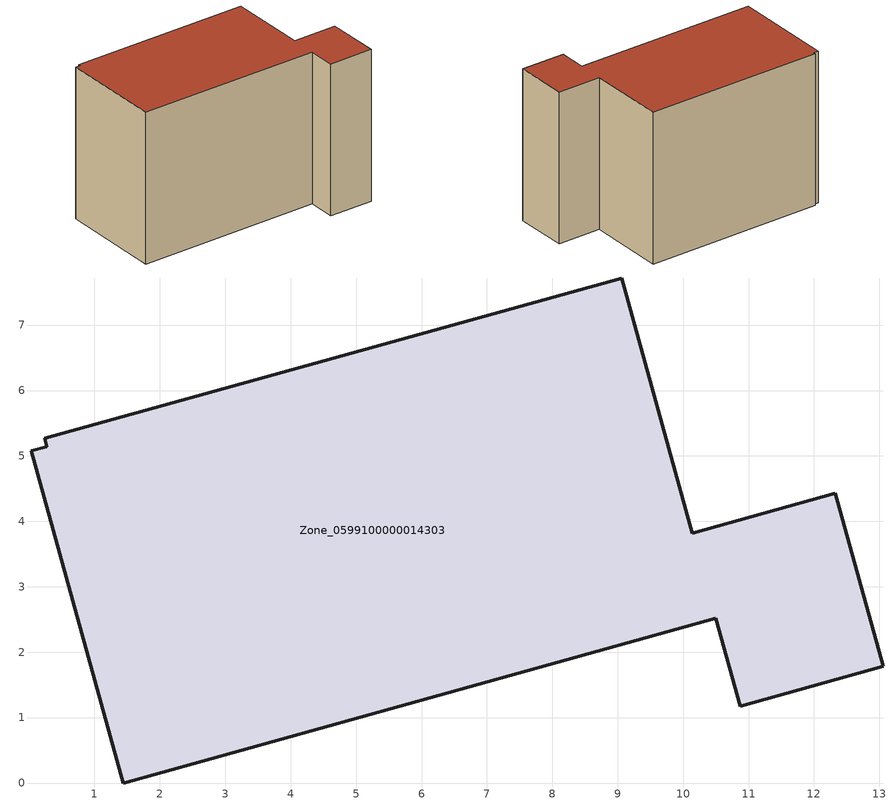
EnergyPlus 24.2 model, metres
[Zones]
Zone_0599100000014303
 floor ground (C_G): 0.27,5.14 0.24,5.27 9.06,7.72 10.14,3.82 12.32,4.43 13.06,1.78 10.87,1.17 10.5,2.52 1.44,0 0.03,5.08 z0
 wall outside (C_F): 10.5,2.52 10.87,1.17 13.06,1.78 12.32,4.43 10.14,3.82 9.06,7.72 0.24,5.27 0.27,5.14 0.03,5.08 1.44,0 10.5,2.52 z0:7.82
 roof outside (C_R): 0.24,5.27 0.27,5.14 0.03,5.08 1.44,0 10.5,2.52 10.87,1.17 13.06,1.78 12.32,4.43 10.14,3.82 9.06,7.72 z7.82
[BUILDING]
Pand.0599100000014303: North Axis=0; Terrain=City; Loads Convergence Tolerance Value=0.04; Temperature Convergence Tolerance Value=0.4; Solar Distribution=FullExterior; Maximum Number of Warmup Days=25; Minimum Number of Warmup Days=1
[Site:Location]
Rotterdam.The.Hague.AP_ZH_NLD Design_Conditions: Latitude=51.96; Longitude=4.45; Time Zone=1; Elevation=-4.5
[SITE:GROUNDTEMPERATURE:BUILDINGSURFACE]
18, 18, 18, 18, 18, 18, 18, 18, 18, 18, 18, 18
[MATERIAL] Thermal Absorptance=0.9; Solar Absorptance=0.7; Visible Absorptance=0.7
Name | Roughness | Thickness | Conductivity | Density | Specific Heat
G.TI.1975-1991 | MediumSmooth | 0.15 | 0.288461 | 540 | 1210
F.TI.1975-1991 | Rough | 0.3 | 0.230769 | 1920 | 840
R.TI.1975-1991 | MediumRough | 0.2 | 0.153846 | 1500 | 1000
[CONSTRUCTION]
C_G: G.TI.1975-1991
C_F: F.TI.1975-1991
C_R: R.TI.1975-1991
[ZONE]
Zone_0599100000014303: Type=1; Multiplier=1; Ceiling Height=Autocalculate; Volume=Autocalculate; Floor Area=autocalculate; Part of Total Floor Area=Yes
[ZONEINFILTRATION:DESIGNFLOWRATE]
Infil_Zone_0599100000014303: Zone or ZoneList or Space or SpaceList=Zone_0599100000014303; Schedule=AlwaysOn; Design Flow Rate Calculation Method=Flow/Area; Flow Rate per Floor Area=0.003; Constant Term Coefficient=1; Temperature Term Coefficient=0; Velocity Term Coefficient=0; Velocity Squared Term Coefficient=0
[HVACTEMPLATE:ZONE:IDEALLOADSAIRSYSTEM]
Zone_0599100000014303: Maximum Heating Supply Air Temperature=50; Minimum Cooling Supply Air Temperature=13; Maximum Heating Supply Air Humidity Ratio=0.0156; Minimum Cooling Supply Air Humidity Ratio=0.0077; Heating Limit=NoLimit; Cooling Limit=NoLimit; Dehumidification Control Type=ConstantSensibleHeatRatio; Cooling Sensible Heat Ratio=0.7; Dehumidification Setpoint=60; Humidification Control Type=None; Humidification Setpoint=30; Outdoor Air Method=None; Outdoor Air Flow Rate per Person=0.00944; Outdoor Air Flow Rate per Zone Floor Area=0; Outdoor Air Flow Rate per Zone=0; Demand Controlled Ventilation Type=None; Outdoor Air Economizer Type=NoEconomizer; Heat Recovery Type=None; Sensible Heat Recovery Effectiveness=0.7; Latent Heat Recovery Effectiveness=0.65
[ZONECONTROL:THERMOSTAT]
ThermostatControl_Zone_0599100000014303: Zone or ZoneList=Zone_0599100000014303; Control Type Schedule=DualSetpointControlType; Control 1=Thermostat_Zone_0599100000014303; Temperature Difference Between Cutout And Setpoint=0
[THERMOSTATSETPOINT:DUALSETPOINT]
Thermostat_Zone_0599100000014303: Heating Setpoint Temperature Schedule=HeatingSetpoint_Zone_0599100000014303; Cooling Setpoint Temperature Schedule=CoolingSetpoint_Zone_0599100000014303
[SCHEDULE:COMPACT]
HeatingSetpoint_Zone_0599100000014303: Through: 12/31, For: AllDays, Until: 24:00, 21
CoolingSetpoint_Zone_0599100000014303: Through: 12/31, For: AllDays, Until: 24:00, 24
DualSetpointControlType: Through: 12/31, For: AllDays, Until: 24:00, 4
AlwaysOn: Through: 12/31, For: AllDays, Until: 24:00, 1
